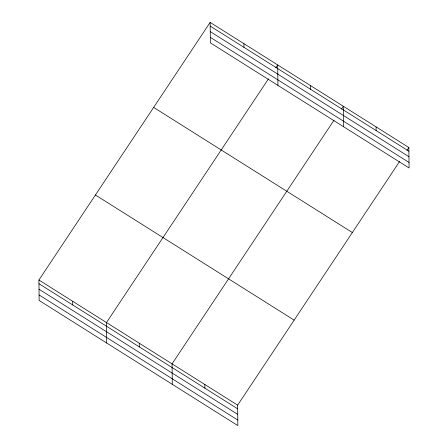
<?xml version="1.0" encoding="UTF-8"?>
<svg xmlns="http://www.w3.org/2000/svg" width="448" height="448" viewBox="0 0 448 448"><rect width="100%" height="100%" fill="white"/><g stroke="black" fill="none" stroke-linecap="round" stroke-linejoin="round"><path stroke-width="0.67" d="M399.638 161.403L237.636 405.149L237.849 425.6L39.138 300.474L38.92 280.022L210.151 22.4L408.862 147.526L409.08 167.978L210.364 42.851L210.151 22.4M268.486 78.82L106.484 322.566L106.697 343.017M275.789 67.833L277.715 64.943L277.928 85.394M334.062 120.114L172.06 363.86L172.273 384.311M341.365 109.127L343.286 106.232L343.504 126.683M406.941 150.416L408.862 147.526M210.19 26.079L408.901 151.206M210.246 31.618L408.962 156.738M210.308 37.318L409.018 162.445M153.647 107.414L352.358 232.54M95.43 195.009L294.14 320.135M38.92 280.022L237.636 405.149M38.959 283.707L237.675 408.828M39.021 289.24L237.731 414.366M39.077 294.941L237.793 420.067M376.074 126.879L376.113 130.564M310.498 85.59L310.537 89.27M243.93 43.669L243.97 47.354M204.848 384.502L204.887 388.186M139.272 343.213L139.311 346.892M72.705 301.297L72.744 304.976"/></g></svg>
